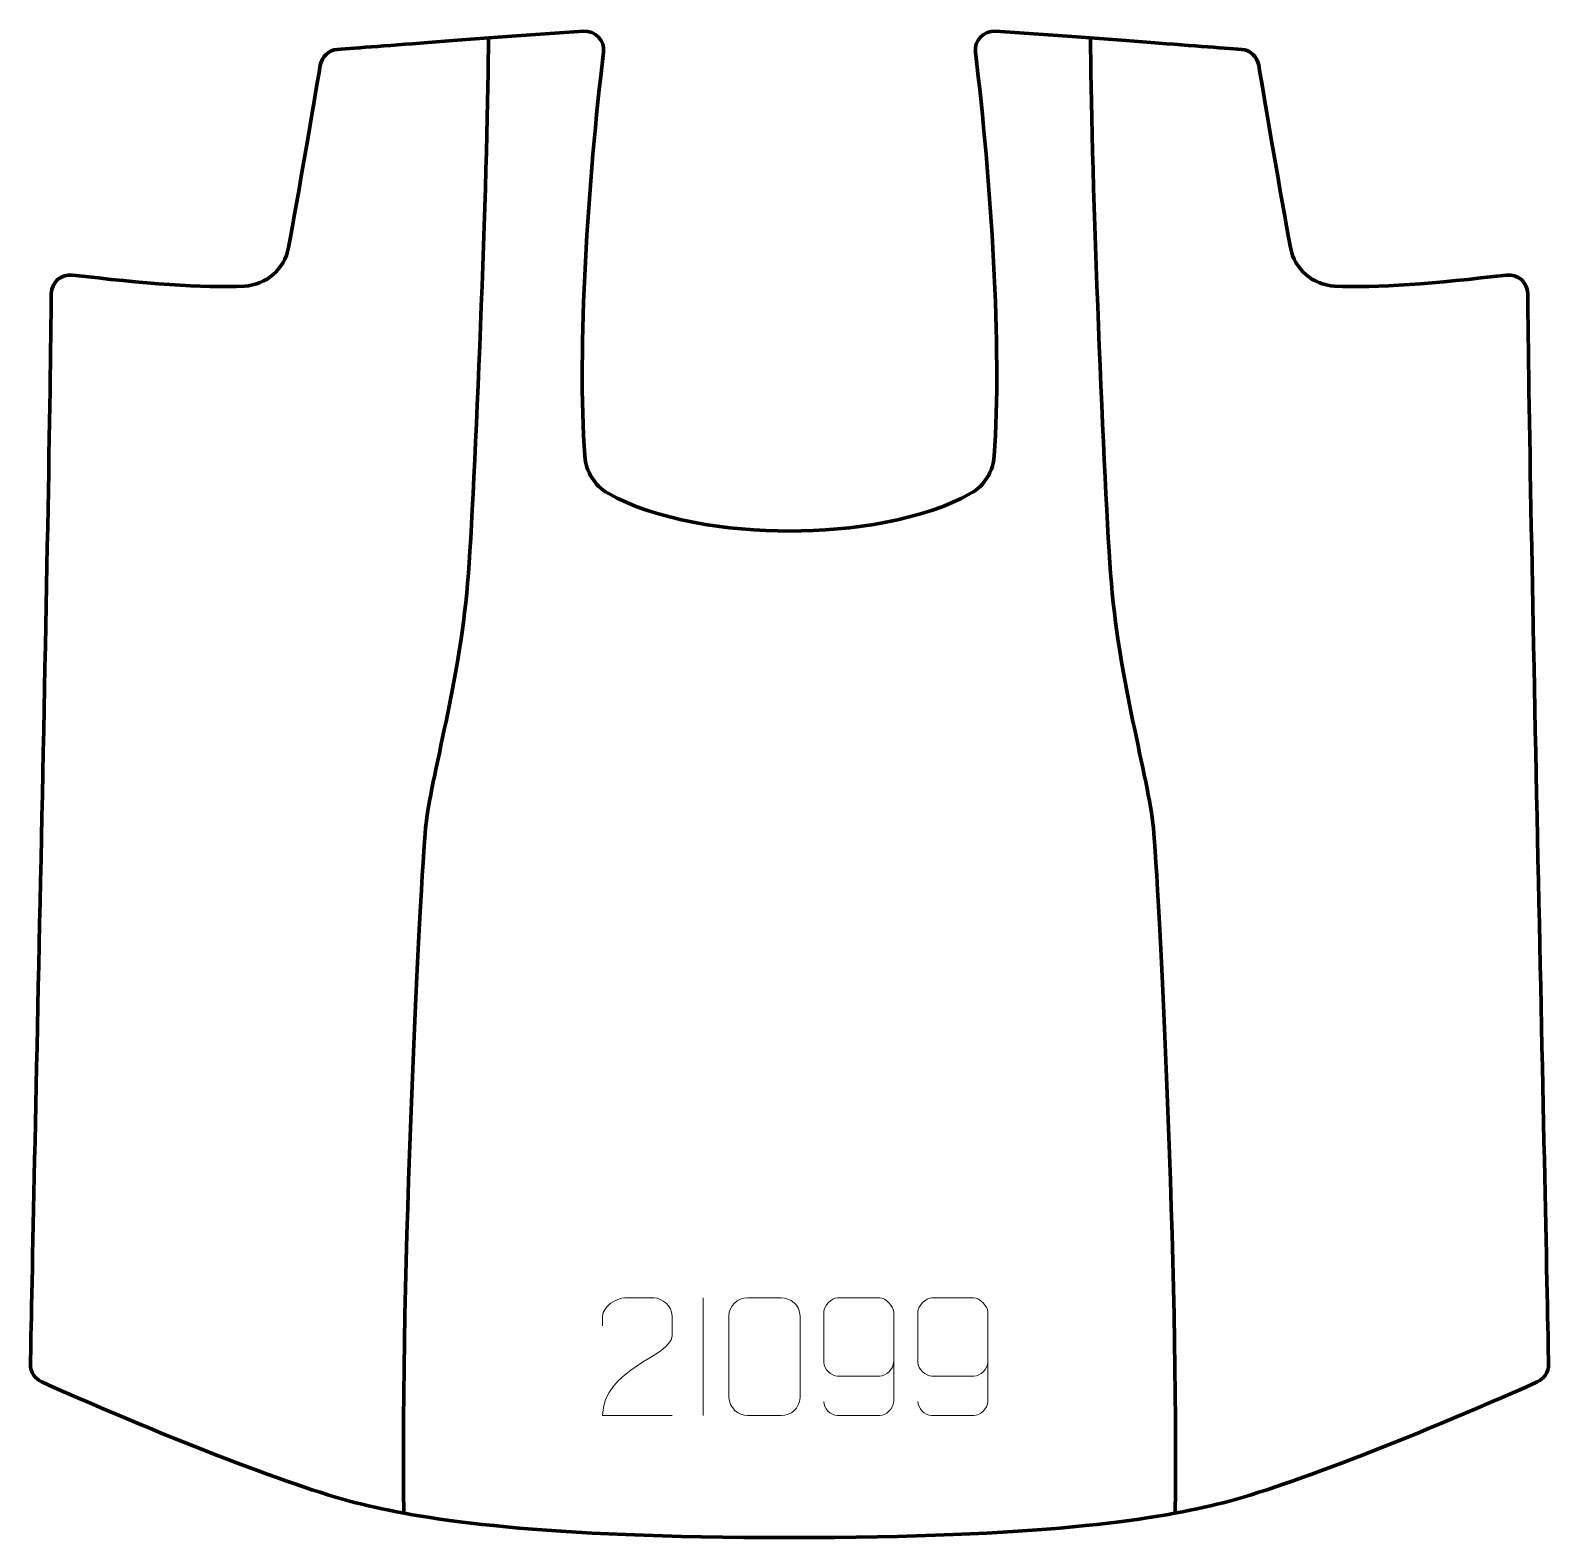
# Model space of a CAD drawing. Header units: millimetres. Extents: x -161 to 161, y -160 to 160.
import ezdxf

# ---------------------------------------------------------------- set-up
doc = ezdxf.new("R2010")
doc.units = ezdxf.units.MM
doc.header["$MEASUREMENT"] = 0
for name, color, linetype in [('layer 1', 7, 'Continuous'), ('layer 2', 7, 'Continuous'), ('layer 3', 7, 'Continuous')]:
    doc.layers.add(name, color=color, linetype=linetype)

msp = doc.modelspace()

# ---------------------------------------------------------------- linework, layer by layer
at = {"layer": 'layer 1', "color": 250, "lineweight": 9}
for points, knots in [([(-24.9348, -134.0531), (-29.8492, -134.0528), (-34.7636, -134.0528), (-39.6777, -134.0531), (-39.6777, -134.0531), (-39.6777, -124.1208), (-25.0267, -121.4796), (-24.9348, -117.1693), (-24.9348, -117.1693), (-24.9351, -115.7452), (-24.9351, -114.3215), (-24.9348, -112.8982), (-24.9348, -112.8982), (-24.9517, -110.8211), (-27.0745, -109.0963), (-28.7455, -109.079), (-28.7455, -109.079), (-30.8187, -109.0794), (-32.8916, -109.0794), (-34.964, -109.079), (-34.964, -109.079), (-36.7861, -109.0625), (-39.6108, -110.8546), (-39.6777, -112.9482), (-39.6777, -112.9482), (-39.6777, -112.9482), (-39.6777, -115.003), (-39.6777, -115.003)], [0, 0, 0, 0, 0.125, 0.125, 0.125, 0.125, 0.25, 0.25, 0.25, 0.25, 0.375, 0.375, 0.375, 0.375, 0.5, 0.5, 0.5, 0.5, 0.625, 0.625, 0.625, 0.625, 0.75, 0.75, 0.75, 0.75, 1, 1, 1, 1]), ([(-8.8868, -109.0667), (-6.5207, -109.0667), (-4.1542, -109.0667), (-1.7877, -109.0667), (-1.7877, -109.0667), (0.1928, -109.0311), (2.2188, -110.5254), (2.2459, -112.9675), (2.2459, -112.9675), (2.2455, -118.7249), (2.2455, -124.4827), (2.2459, -130.2409), (2.2459, -130.2409), (2.1038, -132.5685), (0.3974, -134.0508), (-1.7877, -134.0616), (-1.7877, -134.0616), (-4.1601, -134.0612), (-6.5325, -134.0612), (-8.9045, -134.0616), (-8.9045, -134.0616), (-10.863, -134.1672), (-12.8694, -132.2793), (-12.858, -130.2583), (-12.858, -130.2583), (-12.8576, -124.4777), (-12.8576, -118.6974), (-12.858, -112.9176), (-12.858, -112.9176), (-12.8537, -110.7756), (-11.0766, -109.0531), (-8.8868, -109.0667)], [0, 0, 0, 0, 0.11111111, 0.11111111, 0.11111111, 0.11111111, 0.22222222, 0.22222222, 0.22222222, 0.22222222, 0.33333333, 0.33333333, 0.33333333, 0.33333333, 0.44444444, 0.44444444, 0.44444444, 0.44444444, 0.55555556, 0.55555556, 0.55555556, 0.55555556, 0.66666667, 0.66666667, 0.66666667, 0.66666667, 0.77777778, 0.77777778, 0.77777778, 0.77777778, 1, 1, 1, 1]), ([(7.2639, -131.1067), (7.288, -132.4462), (8.6442, -134.0995), (10.2161, -134.0651), (10.2161, -134.0651), (13.2009, -134.0648), (16.1861, -134.0648), (19.1715, -134.0651), (19.1715, -134.0651), (20.3906, -134.0801), (22.1188, -132.6425), (22.1238, -131.1067), (22.1238, -131.1067), (22.1235, -124.7463), (22.1235, -118.3855), (22.1238, -112.0247), (22.1238, -112.0247), (22.1191, -110.8618), (20.3906, -109.0907), (19.1715, -109.0663), (19.1715, -109.0663), (16.1861, -109.0666), (13.2009, -109.0666), (10.2161, -109.0663), (10.2161, -109.0663), (8.938, -109.1101), (7.2683, -110.7246), (7.2639, -112.0247), (7.2639, -112.0247), (7.2639, -115.6081), (7.2639, -119.1911), (7.2639, -122.7739), (7.2639, -122.7739), (7.3024, -124.2521), (8.8851, -125.685), (10.2161, -125.6829), (10.2161, -125.6829), (13.2009, -125.6832), (16.1861, -125.6832), (19.1715, -125.6829), (19.1715, -125.6829), (20.501, -125.6879), (22.144, -124.1807), (22.1023, -122.7521)], [0, 0, 0, 0, 0.08333333, 0.08333333, 0.08333333, 0.08333333, 0.16666667, 0.16666667, 0.16666667, 0.16666667, 0.25, 0.25, 0.25, 0.25, 0.33333333, 0.33333333, 0.33333333, 0.33333333, 0.41666667, 0.41666667, 0.41666667, 0.41666667, 0.5, 0.5, 0.5, 0.5, 0.58333333, 0.58333333, 0.58333333, 0.58333333, 0.66666667, 0.66666667, 0.66666667, 0.66666667, 0.75, 0.75, 0.75, 0.75, 0.83333333, 0.83333333, 0.83333333, 0.83333333, 1, 1, 1, 1]), ([(27.2639, -131.1067), (27.288, -132.4462), (28.6442, -134.0995), (30.2161, -134.0651), (30.2161, -134.0651), (33.2009, -134.0648), (36.1861, -134.0648), (39.1715, -134.0651), (39.1715, -134.0651), (40.3906, -134.0801), (42.1188, -132.6425), (42.1238, -131.1067), (42.1238, -131.1067), (42.1235, -124.7463), (42.1235, -118.3855), (42.1238, -112.0247), (42.1238, -112.0247), (42.1191, -110.8618), (40.3906, -109.0907), (39.1715, -109.0663), (39.1715, -109.0663), (36.1861, -109.0666), (33.2009, -109.0666), (30.2161, -109.0663), (30.2161, -109.0663), (28.938, -109.1101), (27.2683, -110.7246), (27.2639, -112.0247), (27.2639, -112.0247), (27.2639, -115.6081), (27.2639, -119.1911), (27.2639, -122.7739), (27.2639, -122.7739), (27.3024, -124.2521), (28.8851, -125.685), (30.2161, -125.6829), (30.2161, -125.6829), (33.2009, -125.6832), (36.1861, -125.6832), (39.1715, -125.6829), (39.1715, -125.6829), (40.501, -125.6879), (42.144, -124.1807), (42.1023, -122.7521)], [0, 0, 0, 0, 0.08333333, 0.08333333, 0.08333333, 0.08333333, 0.16666667, 0.16666667, 0.16666667, 0.16666667, 0.25, 0.25, 0.25, 0.25, 0.33333333, 0.33333333, 0.33333333, 0.33333333, 0.41666667, 0.41666667, 0.41666667, 0.41666667, 0.5, 0.5, 0.5, 0.5, 0.58333333, 0.58333333, 0.58333333, 0.58333333, 0.66666667, 0.66666667, 0.66666667, 0.66666667, 0.75, 0.75, 0.75, 0.75, 0.83333333, 0.83333333, 0.83333333, 0.83333333, 1, 1, 1, 1])]:
    msp.add_open_spline(points, degree=3, knots=knots, dxfattribs=at)
msp.add_open_spline([(-18.3062, -109.0789), (-18.3062, -109.0789), (-18.3062, -134.053), (-18.3062, -134.053)], degree=3, dxfattribs=at)
at = {"layer": 'layer 2', "color": 230, "lineweight": 200}
msp.add_open_spline([(0, -159.9998), (53.3707, -159.9998), (76.8015, -156.2614), (90.7482, -152.9143), (90.7482, -152.9143), (104.3037, -149.6609), (130.9176, -139.2928), (158.78, -126.9322), (158.78, -126.9322), (160.2493, -126.2802), (161.1888, -124.8176), (161.1644, -123.2104), (161.1644, -123.2104), (160.7922, -98.925), (157.0447, 62.8003), (156.7494, 104.2432), (156.7494, 104.2432), (156.7325, 106.628), (154.6444, 108.4667), (152.2762, 108.188), (152.2762, 108.188), (137.3219, 106.4276), (124.4307, 105.3873), (115.7076, 105.8522), (115.7076, 105.8522), (111.0813, 106.0988), (107.2173, 109.4576), (106.3689, 114.012), (106.3689, 114.012), (104.2804, 125.2173), (100.9128, 145.1548), (99.6326, 152.7816), (99.6326, 152.7816), (99.3281, 154.5945), (97.8285, 155.9668), (95.9954, 156.1097), (95.9954, 156.1097), (87.9189, 156.7394), (65.4456, 158.4742), (43.743, 159.9902), (43.743, 159.9902), (41.2306, 160.1658), (39.1763, 158.0083), (39.484, 155.5085), (39.484, 155.5085), (42.8068, 128.5147), (45.0907, 92.3139), (43.4792, 69.7581), (43.4792, 69.7581), (43.2428, 66.4533), (41.3904, 63.4607), (38.5089, 61.8249), (38.5089, 61.8249), (28.5443, 56.1676), (13.1505, 53.8009), (0, 53.8009), (0, 53.8009), (-13.1505, 53.8009), (-28.5443, 56.1676), (-38.5089, 61.8249), (-38.5089, 61.8249), (-41.39, 63.4607), (-43.2428, 66.4533), (-43.4791, 69.7581), (-43.4791, 69.7581), (-45.0906, 92.3139), (-42.8068, 128.5147), (-39.4839, 155.5085), (-39.4839, 155.5085), (-39.1763, 158.0083), (-41.2305, 160.1658), (-43.743, 159.9902), (-43.743, 159.9902), (-65.4456, 158.4742), (-87.9189, 156.7394), (-95.9954, 156.1097), (-95.9954, 156.1097), (-97.8284, 155.9668), (-99.3281, 154.5945), (-99.6325, 152.7816), (-99.6325, 152.7816), (-100.9128, 145.1548), (-104.2804, 125.2173), (-106.3685, 114.012), (-106.3685, 114.012), (-107.2173, 109.4576), (-111.0812, 106.0988), (-115.7072, 105.8522), (-115.7072, 105.8522), (-124.4307, 105.3873), (-137.3219, 106.4276), (-152.2762, 108.188), (-152.2762, 108.188), (-154.6444, 108.4667), (-156.7325, 106.628), (-156.7494, 104.2432), (-156.7494, 104.2432), (-157.0447, 62.8003), (-160.7919, -98.925), (-161.1644, -123.2104), (-161.1644, -123.2104), (-161.1887, -124.8176), (-160.2493, -126.2802), (-158.78, -126.9322), (-158.78, -126.9322), (-130.9176, -139.2928), (-104.3037, -149.6609), (-90.7482, -152.9143), (-90.7482, -152.9143), (-76.8015, -156.2614), (-53.3707, -159.9998), (0, -159.9998)], degree=3, knots=[0, 0, 0, 0, 0.03448276, 0.03448276, 0.03448276, 0.03448276, 0.06896552, 0.06896552, 0.06896552, 0.06896552, 0.10344828, 0.10344828, 0.10344828, 0.10344828, 0.13793103, 0.13793103, 0.13793103, 0.13793103, 0.17241379, 0.17241379, 0.17241379, 0.17241379, 0.20689655, 0.20689655, 0.20689655, 0.20689655, 0.24137931, 0.24137931, 0.24137931, 0.24137931, 0.27586207, 0.27586207, 0.27586207, 0.27586207, 0.31034483, 0.31034483, 0.31034483, 0.31034483, 0.34482759, 0.34482759, 0.34482759, 0.34482759, 0.37931034, 0.37931034, 0.37931034, 0.37931034, 0.4137931, 0.4137931, 0.4137931, 0.4137931, 0.44827586, 0.44827586, 0.44827586, 0.44827586, 0.48275862, 0.48275862, 0.48275862, 0.48275862, 0.51724138, 0.51724138, 0.51724138, 0.51724138, 0.55172414, 0.55172414, 0.55172414, 0.55172414, 0.5862069, 0.5862069, 0.5862069, 0.5862069, 0.62068966, 0.62068966, 0.62068966, 0.62068966, 0.65517241, 0.65517241, 0.65517241, 0.65517241, 0.68965517, 0.68965517, 0.68965517, 0.68965517, 0.72413793, 0.72413793, 0.72413793, 0.72413793, 0.75862069, 0.75862069, 0.75862069, 0.75862069, 0.79310345, 0.79310345, 0.79310345, 0.79310345, 0.82758621, 0.82758621, 0.82758621, 0.82758621, 0.86206897, 0.86206897, 0.86206897, 0.86206897, 0.89655172, 0.89655172, 0.89655172, 0.89655172, 0.93103448, 0.93103448, 0.93103448, 0.93103448, 1, 1, 1, 1], dxfattribs=at)
at = {"layer": 'layer 3', "color": 142, "lineweight": 200}
for points in [[(-63.94, 158.5387), (-63.8892, 135.8908), (-66.5675, 67.3319), (-68.1744, 44.8364), (-68.1744, 44.8364), (-69.7809, 22.3404), (-76.2085, 1.4514), (-77.2796, -9.2608), (-77.2796, -9.2608), (-78.3509, -19.9733), (-82.7138, -105.3762), (-81.8713, -154.8003)], [(63.94, 158.5387), (63.8892, 135.8908), (66.5675, 67.3319), (68.1744, 44.8364), (68.1744, 44.8364), (69.781, 22.3404), (76.2086, 1.4514), (77.2796, -9.2608), (77.2796, -9.2608), (78.351, -19.9733), (82.7138, -105.3762), (81.8714, -154.8003)]]:
    msp.add_open_spline(points, degree=3, knots=[0, 0, 0, 0, 0.25, 0.25, 0.25, 0.25, 0.5, 0.5, 0.5, 0.5, 1, 1, 1, 1], dxfattribs=at)

doc.saveas('drawing.dxf')
